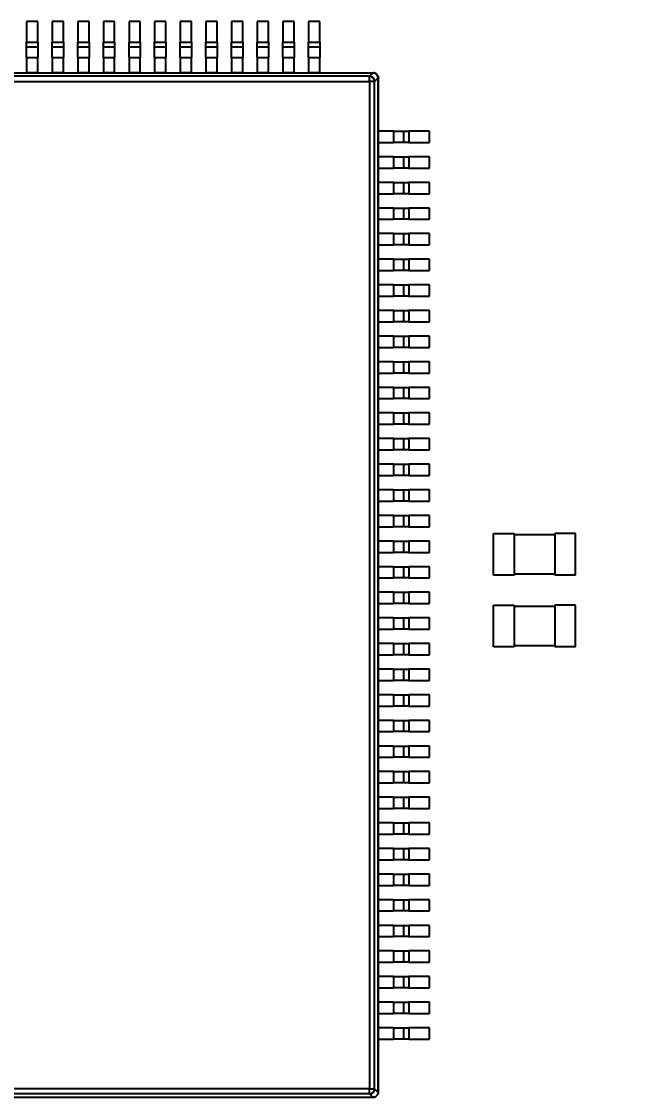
# Paper-space layout 'Layout1' of a CAD drawing. Header units: millimetres. Extents: x 0 to 841, y 0 to 594.
# Drawn here: x 222.47 to 246.26, y 415.46 to 457.46 of the extents above; entities that cross this region are included whole.
import ezdxf
from ezdxf import colors
from ezdxf.entities.mleader import LeaderData, LeaderLine
from ezdxf.math import Vec2, Vec3

# ---------------------------------------------------------------- set-up
doc = ezdxf.new("R2010")
doc.units = ezdxf.units.MM
doc.layers.get('0').update_dxf_attribs({"lineweight": 50})
doc.styles.add('GOST-2.304_Type-B_italic', font='GOST Common Italic.ttf')

# ---------------------------------------------------------------- blocks, each defined once
blk = doc.blocks.new('_Dot')
at = {"color": 0, "linetype": 'ByBlock', "lineweight": -2}
blk.add_line((-0.5, 0), (-1, 0), dxfattribs=at)
at = {"color": 0, "linetype": 'ByBlock', "lineweight": 90, "const_width": 0.5}
blk.add_lwpolyline([(-0.25, 0, 1), (0.25, 0, 1)], format="xyb", close=True, dxfattribs=at)

psp = doc.layouts.get("Layout1")

# ---------------------------------------------------------------- linework, layer by layer
at = {"color": 18, "linetype": 'Continuous', "lineweight": 25, "true_color": 0x000000}
for p, q in [((223.1, 457.455), (222.66, 457.455)), ((222.66, 457.455), (222.66, 456.655)), ((223.1, 456.655), (223.1, 457.455)), ((224.1, 457.455), (223.66, 457.455)), ((223.66, 457.455), (223.66, 456.655)), ((224.1, 456.655), (224.1, 457.455)), ((225.1, 457.455), (224.66, 457.455)), ((224.66, 457.455), (224.66, 456.655)), ((225.1, 456.655), (225.1, 457.455)), ((226.1, 457.455), (225.66, 457.455)), ((225.66, 457.455), (225.66, 456.655)), ((226.1, 456.655), (226.1, 457.455)), ((227.1, 457.455), (226.66, 457.455)), ((226.66, 457.455), (226.66, 456.655)), ((227.1, 456.655), (227.1, 457.455)), ((228.1, 457.455), (227.66, 457.455)), ((227.66, 457.455), (227.66, 456.655)), ((228.1, 456.655), (228.1, 457.455)), ((229.1, 457.455), (228.66, 457.455)), ((228.66, 457.455), (228.66, 456.655)), ((229.1, 456.655), (229.1, 457.455)), ((230.1, 457.455), (229.66, 457.455)), ((229.66, 457.455), (229.66, 456.655)), ((230.1, 456.655), (230.1, 457.455)), ((231.1, 457.455), (230.66, 457.455)), ((230.66, 457.455), (230.66, 456.655)), ((231.1, 456.655), (231.1, 457.455)), ((232.1, 457.455), (231.66, 457.455)), ((231.66, 457.455), (231.66, 456.655)), ((232.1, 456.655), (232.1, 457.455)), ((233.1, 457.455), (232.66, 457.455)), ((232.66, 457.455), (232.66, 456.655)), ((233.1, 456.655), (233.1, 457.455)), ((234.1, 457.455), (233.66, 457.455)), ((233.66, 457.455), (233.66, 456.655)), ((234.1, 456.655), (234.1, 457.455)), ((222.66, 456.655), (223.1, 456.655)), ((222.66, 456.455), (222.66, 456.655)), ((223.1, 456.655), (223.1, 456.455)), ((223.66, 456.655), (224.1, 456.655)), ((223.66, 456.455), (223.66, 456.655)), ((224.1, 456.655), (224.1, 456.455)), ((224.66, 456.655), (225.1, 456.655)), ((224.66, 456.455), (224.66, 456.655)), ((225.1, 456.655), (225.1, 456.455)), ((225.66, 456.655), (226.1, 456.655)), ((225.66, 456.455), (225.66, 456.655)), ((226.1, 456.655), (226.1, 456.455)), ((226.66, 456.655), (227.1, 456.655)), ((226.66, 456.455), (226.66, 456.655)), ((227.1, 456.655), (227.1, 456.455)), ((227.66, 456.655), (228.1, 456.655)), ((227.66, 456.455), (227.66, 456.655)), ((228.1, 456.655), (228.1, 456.455)), ((228.66, 456.655), (229.1, 456.655)), ((228.66, 456.455), (228.66, 456.655)), ((229.1, 456.655), (229.1, 456.455)), ((229.66, 456.655), (230.1, 456.655)), ((229.66, 456.455), (229.66, 456.655)), ((230.1, 456.655), (230.1, 456.455)), ((230.66, 456.655), (231.1, 456.655)), ((230.66, 456.455), (230.66, 456.655)), ((231.1, 456.655), (231.1, 456.455)), ((231.66, 456.655), (232.1, 456.655)), ((231.66, 456.455), (231.66, 456.655)), ((232.1, 456.655), (232.1, 456.455)), ((232.66, 456.655), (233.1, 456.655)), ((232.66, 456.455), (232.66, 456.655)), ((233.1, 456.655), (233.1, 456.455)), ((233.66, 456.655), (234.1, 456.655)), ((233.66, 456.455), (233.66, 456.655)), ((234.1, 456.655), (234.1, 456.455)), ((223.1, 456.455), (222.66, 456.455)), ((222.66, 456.055), (222.66, 456.455)), ((223.1, 456.455), (223.1, 456.055)), ((224.1, 456.455), (223.66, 456.455)), ((223.66, 456.055), (223.66, 456.455)), ((224.1, 456.455), (224.1, 456.055)), ((225.1, 456.455), (224.66, 456.455)), ((224.66, 456.055), (224.66, 456.455)), ((225.1, 456.455), (225.1, 456.055)), ((226.1, 456.455), (225.66, 456.455)), ((225.66, 456.055), (225.66, 456.455)), ((226.1, 456.455), (226.1, 456.055)), ((227.1, 456.455), (226.66, 456.455)), ((226.66, 456.055), (226.66, 456.455)), ((227.1, 456.455), (227.1, 456.055)), ((228.1, 456.455), (227.66, 456.455)), ((227.66, 456.055), (227.66, 456.455)), ((228.1, 456.455), (228.1, 456.055)), ((229.1, 456.455), (228.66, 456.455)), ((228.66, 456.055), (228.66, 456.455)), ((229.1, 456.455), (229.1, 456.055)), ((230.1, 456.455), (229.66, 456.455)), ((229.66, 456.055), (229.66, 456.455)), ((230.1, 456.455), (230.1, 456.055)), ((231.1, 456.455), (230.66, 456.455)), ((230.66, 456.055), (230.66, 456.455)), ((231.1, 456.455), (231.1, 456.055)), ((232.1, 456.455), (231.66, 456.455)), ((231.66, 456.055), (231.66, 456.455)), ((232.1, 456.455), (232.1, 456.055)), ((233.1, 456.455), (232.66, 456.455)), ((232.66, 456.055), (232.66, 456.455)), ((233.1, 456.455), (233.1, 456.055)), ((234.1, 456.455), (233.66, 456.455)), ((233.66, 456.055), (233.66, 456.455)), ((234.1, 456.455), (234.1, 456.055)), ((222.66, 456.055), (223.1, 456.055)), ((222.66, 456.055), (222.66, 455.455)), ((223.1, 455.455), (223.1, 456.055)), ((223.66, 456.055), (224.1, 456.055)), ((223.66, 456.055), (223.66, 455.455)), ((224.1, 455.455), (224.1, 456.055)), ((224.66, 456.055), (225.1, 456.055)), ((224.66, 456.055), (224.66, 455.455)), ((225.1, 455.455), (225.1, 456.055)), ((225.66, 456.055), (226.1, 456.055)), ((225.66, 456.055), (225.66, 455.455)), ((226.1, 455.455), (226.1, 456.055)), ((226.66, 456.055), (227.1, 456.055)), ((226.66, 456.055), (226.66, 455.455)), ((227.1, 455.455), (227.1, 456.055)), ((227.66, 456.055), (228.1, 456.055)), ((227.66, 456.055), (227.66, 455.455)), ((228.1, 455.455), (228.1, 456.055)), ((228.66, 456.055), (229.1, 456.055)), ((228.66, 456.055), (228.66, 455.455)), ((229.1, 455.455), (229.1, 456.055)), ((229.66, 456.055), (230.1, 456.055)), ((229.66, 456.055), (229.66, 455.455)), ((230.1, 455.455), (230.1, 456.055)), ((230.66, 456.055), (231.1, 456.055)), ((230.66, 456.055), (230.66, 455.455)), ((231.1, 455.455), (231.1, 456.055)), ((231.66, 456.055), (232.1, 456.055)), ((231.66, 456.055), (231.66, 455.455)), ((232.1, 455.455), (232.1, 456.055)), ((232.66, 456.055), (233.1, 456.055)), ((232.66, 456.055), (232.66, 455.455)), ((233.1, 455.455), (233.1, 456.055)), ((233.66, 456.055), (234.1, 456.055)), ((233.66, 456.055), (233.66, 455.455)), ((234.1, 455.455), (234.1, 456.055)), ((196.58, 455.454), (236.18, 455.454)), ((236.042, 455.316), (196.718, 455.316)), ((222.1, 455.455), (222.66, 455.455)), ((223.1, 455.455), (222.66, 455.455)), ((223.1, 455.455), (223.66, 455.455)), ((224.1, 455.455), (223.66, 455.455)), ((224.1, 455.455), (224.66, 455.455)), ((225.1, 455.455), (224.66, 455.455)), ((225.1, 455.455), (225.66, 455.455)), ((226.1, 455.455), (225.66, 455.455)), ((226.1, 455.455), (226.66, 455.455)), ((227.1, 455.455), (226.66, 455.455)), ((227.1, 455.455), (227.66, 455.455)), ((228.1, 455.455), (227.66, 455.455)), ((228.1, 455.455), (228.66, 455.455)), ((229.1, 455.455), (228.66, 455.455)), ((229.1, 455.455), (229.66, 455.455)), ((230.1, 455.455), (229.66, 455.455)), ((230.1, 455.455), (230.66, 455.455)), ((231.1, 455.455), (230.66, 455.455)), ((231.1, 455.455), (231.66, 455.455)), ((232.1, 455.455), (231.66, 455.455)), ((232.1, 455.455), (232.66, 455.455)), ((233.1, 455.455), (232.66, 455.455)), ((233.1, 455.455), (233.66, 455.455)), ((234.1, 455.455), (233.66, 455.455)), ((234.1, 455.455), (236.18, 455.455)), ((236.18, 455.454), (236.042, 455.316)), ((236.042, 455.118), (236.042, 455.316)), ((236.18, 455.454), (236.18, 455.455)), ((236.38, 455.253), (236.373, 455.308)), ((196.718, 455.118), (236.042, 455.118)), ((236.042, 455.118), (236.042, 415.793)), ((236.241, 455.118), (236.042, 455.118)), ((236.241, 455.118), (236.379, 455.255)), ((236.241, 415.793), (236.241, 455.118)), ((236.379, 455.255), (236.379, 415.655)), ((236.38, 455.255), (236.379, 455.255)), ((236.38, 453.175), (236.38, 455.255)), ((236.98, 453.175), (236.38, 453.175)), ((236.38, 452.735), (236.38, 453.175)), ((236.98, 453.175), (236.98, 452.735)), ((236.98, 453.175), (237.38, 453.175)), ((237.38, 452.735), (237.38, 453.175)), ((237.38, 453.175), (237.58, 453.175)), ((237.58, 453.175), (237.58, 452.735)), ((238.38, 453.175), (237.58, 453.175)), ((238.38, 452.735), (238.38, 453.175)), ((236.38, 452.735), (236.98, 452.735)), ((236.38, 452.175), (236.38, 452.735)), ((237.38, 452.735), (236.98, 452.735)), ((237.58, 452.735), (237.38, 452.735)), ((237.58, 452.735), (238.38, 452.735)), ((236.38, 451.735), (236.38, 452.175)), ((236.98, 452.175), (236.38, 452.175)), ((236.98, 452.175), (236.98, 451.735)), ((236.98, 452.175), (237.38, 452.175)), ((237.38, 451.735), (237.38, 452.175)), ((237.38, 452.175), (237.58, 452.175)), ((237.58, 452.175), (237.58, 451.735)), ((238.38, 452.175), (237.58, 452.175)), ((238.38, 451.735), (238.38, 452.175)), ((236.38, 451.735), (236.98, 451.735)), ((236.38, 451.175), (236.38, 451.735)), ((237.38, 451.735), (236.98, 451.735)), ((237.58, 451.735), (237.38, 451.735)), ((237.58, 451.735), (238.38, 451.735)), ((236.38, 450.735), (236.38, 451.175)), ((236.98, 451.175), (236.38, 451.175)), ((236.98, 451.175), (236.98, 450.735)), ((236.98, 451.175), (237.38, 451.175)), ((237.38, 450.735), (237.38, 451.175)), ((237.38, 451.175), (237.58, 451.175)), ((237.58, 451.175), (237.58, 450.735)), ((238.38, 451.175), (237.58, 451.175)), ((238.38, 450.735), (238.38, 451.175)), ((236.38, 450.735), (236.98, 450.735)), ((236.38, 450.175), (236.38, 450.735)), ((237.38, 450.735), (236.98, 450.735)), ((237.58, 450.735), (237.38, 450.735)), ((237.58, 450.735), (238.38, 450.735)), ((236.98, 450.175), (236.38, 450.175)), ((236.38, 449.735), (236.38, 450.175)), ((236.98, 450.175), (236.98, 449.735)), ((236.98, 450.175), (237.38, 450.175)), ((237.38, 449.735), (237.38, 450.175)), ((237.38, 450.175), (237.58, 450.175)), ((237.58, 450.175), (237.58, 449.735)), ((238.38, 450.175), (237.58, 450.175)), ((238.38, 449.735), (238.38, 450.175)), ((236.38, 449.735), (236.98, 449.735)), ((236.38, 449.175), (236.38, 449.735)), ((237.38, 449.735), (236.98, 449.735)), ((237.58, 449.735), (237.38, 449.735)), ((237.58, 449.735), (238.38, 449.735)), ((236.38, 448.735), (236.38, 449.175)), ((236.98, 449.175), (236.38, 449.175)), ((236.98, 449.175), (236.98, 448.735)), ((236.98, 449.175), (237.38, 449.175)), ((237.38, 448.735), (237.38, 449.175)), ((237.38, 449.175), (237.58, 449.175)), ((237.58, 449.175), (237.58, 448.735)), ((238.38, 449.175), (237.58, 449.175)), ((238.38, 448.735), (238.38, 449.175)), ((236.38, 448.735), (236.98, 448.735)), ((236.38, 448.175), (236.38, 448.735)), ((237.38, 448.735), (236.98, 448.735)), ((237.58, 448.735), (237.38, 448.735)), ((237.58, 448.735), (238.38, 448.735)), ((236.98, 448.175), (236.38, 448.175)), ((236.38, 447.735), (236.38, 448.175)), ((236.98, 448.175), (236.98, 447.735)), ((236.98, 448.175), (237.38, 448.175)), ((237.38, 447.735), (237.38, 448.175)), ((237.38, 448.175), (237.58, 448.175)), ((237.58, 448.175), (237.58, 447.735)), ((238.38, 448.175), (237.58, 448.175)), ((238.38, 447.735), (238.38, 448.175)), ((236.38, 447.735), (236.98, 447.735)), ((236.38, 447.175), (236.38, 447.735)), ((237.38, 447.735), (236.98, 447.735)), ((237.58, 447.735), (237.38, 447.735)), ((237.58, 447.735), (238.38, 447.735)), ((236.98, 447.175), (236.38, 447.175)), ((236.38, 446.735), (236.38, 447.175)), ((236.98, 447.175), (236.98, 446.735)), ((236.98, 447.175), (237.38, 447.175)), ((237.38, 446.735), (237.38, 447.175)), ((237.38, 447.175), (237.58, 447.175)), ((237.58, 447.175), (237.58, 446.735)), ((238.38, 447.175), (237.58, 447.175)), ((238.38, 446.735), (238.38, 447.175)), ((236.38, 446.735), (236.98, 446.735)), ((236.38, 446.175), (236.38, 446.735)), ((237.38, 446.735), (236.98, 446.735)), ((237.58, 446.735), (237.38, 446.735)), ((237.58, 446.735), (238.38, 446.735)), ((236.98, 446.175), (236.38, 446.175)), ((236.38, 445.735), (236.38, 446.175)), ((236.98, 446.175), (236.98, 445.735)), ((236.98, 446.175), (237.38, 446.175)), ((237.38, 445.735), (237.38, 446.175)), ((237.38, 446.175), (237.58, 446.175)), ((237.58, 446.175), (237.58, 445.735)), ((238.38, 446.175), (237.58, 446.175)), ((238.38, 445.735), (238.38, 446.175)), ((236.38, 445.735), (236.98, 445.735)), ((236.38, 445.175), (236.38, 445.735)), ((237.38, 445.735), (236.98, 445.735)), ((237.58, 445.735), (237.38, 445.735)), ((237.58, 445.735), (238.38, 445.735)), ((236.38, 444.735), (236.38, 445.175)), ((236.98, 445.175), (236.38, 445.175)), ((236.98, 445.175), (236.98, 444.735)), ((236.98, 445.175), (237.38, 445.175)), ((237.38, 444.735), (237.38, 445.175)), ((237.38, 445.175), (237.58, 445.175)), ((237.58, 445.175), (237.58, 444.735)), ((238.38, 445.175), (237.58, 445.175)), ((238.38, 444.735), (238.38, 445.175)), ((236.38, 444.735), (236.98, 444.735)), ((236.38, 444.175), (236.38, 444.735)), ((237.38, 444.735), (236.98, 444.735)), ((237.58, 444.735), (237.38, 444.735)), ((237.58, 444.735), (238.38, 444.735)), ((236.38, 443.735), (236.38, 444.175)), ((236.98, 444.175), (236.38, 444.175)), ((236.98, 444.175), (236.98, 443.735)), ((236.98, 444.175), (237.38, 444.175)), ((237.38, 443.735), (237.38, 444.175)), ((237.38, 444.175), (237.58, 444.175)), ((237.58, 444.175), (237.58, 443.735)), ((238.38, 444.175), (237.58, 444.175)), ((238.38, 443.735), (238.38, 444.175)), ((236.38, 443.735), (236.98, 443.735)), ((236.38, 443.175), (236.38, 443.735)), ((237.38, 443.735), (236.98, 443.735)), ((237.58, 443.735), (237.38, 443.735)), ((237.58, 443.735), (238.38, 443.735)), ((236.38, 442.735), (236.38, 443.175)), ((236.98, 443.175), (236.38, 443.175)), ((236.98, 443.175), (236.98, 442.735)), ((236.98, 443.175), (237.38, 443.175)), ((237.38, 442.735), (237.38, 443.175)), ((237.38, 443.175), (237.58, 443.175)), ((237.58, 443.175), (237.58, 442.735)), ((238.38, 443.175), (237.58, 443.175)), ((238.38, 442.735), (238.38, 443.175)), ((236.38, 442.735), (236.98, 442.735)), ((236.38, 442.175), (236.38, 442.735)), ((237.38, 442.735), (236.98, 442.735)), ((237.58, 442.735), (237.38, 442.735)), ((237.58, 442.735), (238.38, 442.735)), ((236.38, 441.735), (236.38, 442.175)), ((236.98, 442.175), (236.38, 442.175)), ((236.98, 442.175), (236.98, 441.735)), ((236.98, 442.175), (237.38, 442.175)), ((237.38, 441.735), (237.38, 442.175)), ((237.38, 442.175), (237.58, 442.175)), ((237.58, 442.175), (237.58, 441.735)), ((238.38, 442.175), (237.58, 442.175)), ((238.38, 441.735), (238.38, 442.175)), ((236.38, 441.735), (236.98, 441.735)), ((236.38, 441.175), (236.38, 441.735)), ((237.38, 441.735), (236.98, 441.735)), ((237.58, 441.735), (237.38, 441.735)), ((237.58, 441.735), (238.38, 441.735)), ((236.98, 441.175), (236.38, 441.175)), ((236.38, 440.735), (236.38, 441.175)), ((236.98, 441.175), (236.98, 440.735)), ((236.98, 441.175), (237.38, 441.175)), ((237.38, 440.735), (237.38, 441.175)), ((237.38, 441.175), (237.58, 441.175)), ((237.58, 441.175), (237.58, 440.735)), ((238.38, 441.175), (237.58, 441.175)), ((238.38, 440.735), (238.38, 441.175)), ((236.38, 440.735), (236.98, 440.735)), ((236.38, 440.175), (236.38, 440.735)), ((237.38, 440.735), (236.98, 440.735)), ((237.58, 440.735), (237.38, 440.735)), ((237.58, 440.735), (238.38, 440.735)), ((236.98, 440.175), (236.38, 440.175)), ((236.38, 439.735), (236.38, 440.175)), ((236.98, 440.175), (236.98, 439.735)), ((236.98, 440.175), (237.38, 440.175)), ((237.38, 439.735), (237.38, 440.175)), ((237.38, 440.175), (237.58, 440.175)), ((237.58, 440.175), (237.58, 439.735)), ((238.38, 440.175), (237.58, 440.175)), ((238.38, 439.735), (238.38, 440.175)), ((236.38, 439.735), (236.98, 439.735)), ((236.38, 439.175), (236.38, 439.735)), ((237.38, 439.735), (236.98, 439.735)), ((237.58, 439.735), (237.38, 439.735)), ((237.58, 439.735), (238.38, 439.735)), ((236.38, 438.735), (236.38, 439.175)), ((236.98, 439.175), (236.38, 439.175)), ((236.98, 439.175), (236.98, 438.735)), ((236.98, 439.175), (237.38, 439.175)), ((237.38, 438.735), (237.38, 439.175)), ((237.38, 439.175), (237.58, 439.175)), ((237.58, 439.175), (237.58, 438.735)), ((238.38, 439.175), (237.58, 439.175)), ((238.38, 438.735), (238.38, 439.175)), ((236.38, 438.735), (236.98, 438.735)), ((236.38, 438.175), (236.38, 438.735)), ((237.38, 438.735), (236.98, 438.735)), ((237.58, 438.735), (237.38, 438.735)), ((237.58, 438.735), (238.38, 438.735)), ((236.38, 437.735), (236.38, 438.175)), ((236.98, 438.175), (236.38, 438.175)), ((236.98, 438.175), (236.98, 437.735)), ((236.98, 438.175), (237.38, 438.175)), ((237.38, 437.735), (237.38, 438.175)), ((237.38, 438.175), (237.58, 438.175)), ((237.58, 438.175), (237.58, 437.735)), ((238.38, 438.175), (237.58, 438.175)), ((238.38, 437.735), (238.38, 438.175)), ((236.38, 437.735), (236.98, 437.735)), ((236.38, 437.175), (236.38, 437.735)), ((237.38, 437.735), (236.98, 437.735)), ((237.58, 437.735), (237.38, 437.735)), ((237.58, 437.735), (238.38, 437.735)), ((240.88, 435.843), (240.88, 437.467)), ((240.88, 437.467), (241.692, 437.467)), ((241.692, 437.467), (241.692, 435.843)), ((243.268, 437.417), (241.692, 437.417)), ((243.268, 437.467), (243.268, 435.843)), ((244.08, 437.467), (243.268, 437.467)), ((244.08, 435.843), (244.08, 437.467)), ((236.38, 436.735), (236.38, 437.175)), ((236.98, 437.175), (236.38, 437.175)), ((236.98, 437.175), (236.98, 436.735)), ((236.98, 437.175), (237.38, 437.175)), ((237.38, 436.735), (237.38, 437.175)), ((237.38, 437.175), (237.58, 437.175)), ((237.58, 437.175), (237.58, 436.735)), ((238.38, 437.175), (237.58, 437.175)), ((238.38, 436.735), (238.38, 437.175)), ((236.38, 436.735), (236.98, 436.735)), ((236.38, 436.175), (236.38, 436.735)), ((237.38, 436.735), (236.98, 436.735)), ((237.58, 436.735), (237.38, 436.735)), ((237.58, 436.735), (238.38, 436.735)), ((236.38, 435.735), (236.38, 436.175)), ((236.98, 436.175), (236.38, 436.175)), ((236.98, 436.175), (236.98, 435.735)), ((236.98, 436.175), (237.38, 436.175)), ((237.38, 435.735), (237.38, 436.175)), ((237.38, 436.175), (237.58, 436.175)), ((237.58, 436.175), (237.58, 435.735)), ((238.38, 436.175), (237.58, 436.175)), ((238.38, 435.735), (238.38, 436.175)), ((236.38, 435.735), (236.98, 435.735)), ((236.38, 435.175), (236.38, 435.735)), ((237.38, 435.735), (236.98, 435.735)), ((237.58, 435.735), (237.38, 435.735)), ((237.58, 435.735), (238.38, 435.735)), ((241.692, 435.843), (240.88, 435.843)), ((241.692, 435.893), (243.268, 435.893)), ((244.08, 435.843), (243.268, 435.843)), ((236.98, 435.175), (236.38, 435.175)), ((236.38, 434.735), (236.38, 435.175)), ((236.98, 435.175), (236.98, 434.735)), ((236.98, 435.175), (237.38, 435.175)), ((237.38, 434.735), (237.38, 435.175)), ((237.38, 435.175), (237.58, 435.175)), ((237.58, 435.175), (237.58, 434.735)), ((238.38, 435.175), (237.58, 435.175)), ((238.38, 434.735), (238.38, 435.175)), ((236.38, 434.735), (236.98, 434.735)), ((236.38, 434.175), (236.38, 434.735)), ((237.38, 434.735), (236.98, 434.735)), ((237.58, 434.735), (237.38, 434.735)), ((237.58, 434.735), (238.38, 434.735)), ((240.88, 434.667), (241.692, 434.667)), ((240.88, 433.043), (240.88, 434.667)), ((241.692, 434.667), (241.692, 433.043)), ((243.268, 434.617), (241.692, 434.617)), ((243.268, 434.667), (243.268, 433.043)), ((244.08, 434.667), (243.268, 434.667)), ((244.08, 433.043), (244.08, 434.667)), ((236.98, 434.175), (236.38, 434.175)), ((236.38, 433.735), (236.38, 434.175)), ((236.98, 434.175), (236.98, 433.735)), ((236.98, 434.175), (237.38, 434.175)), ((237.38, 433.735), (237.38, 434.175)), ((237.38, 434.175), (237.58, 434.175)), ((237.58, 434.175), (237.58, 433.735)), ((238.38, 434.175), (237.58, 434.175)), ((238.38, 433.735), (238.38, 434.175)), ((236.38, 433.735), (236.98, 433.735)), ((236.38, 433.175), (236.38, 433.735)), ((237.38, 433.735), (236.98, 433.735)), ((237.58, 433.735), (237.38, 433.735)), ((237.58, 433.735), (238.38, 433.735)), ((236.38, 432.735), (236.38, 433.175)), ((236.98, 433.175), (236.38, 433.175)), ((236.98, 433.175), (236.98, 432.735)), ((236.98, 433.175), (237.38, 433.175)), ((237.38, 432.735), (237.38, 433.175)), ((237.38, 433.175), (237.58, 433.175)), ((237.58, 433.175), (237.58, 432.735)), ((238.38, 433.175), (237.58, 433.175)), ((238.38, 432.735), (238.38, 433.175)), ((241.692, 433.043), (240.88, 433.043)), ((241.692, 433.093), (243.268, 433.093)), ((244.08, 433.043), (243.268, 433.043)), ((236.38, 432.735), (236.98, 432.735)), ((236.38, 432.175), (236.38, 432.735)), ((237.38, 432.735), (236.98, 432.735)), ((237.58, 432.735), (237.38, 432.735)), ((237.58, 432.735), (238.38, 432.735)), ((236.38, 431.735), (236.38, 432.175)), ((236.98, 432.175), (236.38, 432.175)), ((236.98, 432.175), (236.98, 431.735)), ((236.98, 432.175), (237.38, 432.175)), ((237.38, 431.735), (237.38, 432.175)), ((237.58, 432.175), (237.58, 431.735)), ((238.38, 432.175), (237.58, 432.175)), ((238.38, 431.735), (238.38, 432.175)), ((236.38, 431.735), (236.98, 431.735)), ((236.38, 431.175), (236.38, 431.735)), ((237.38, 431.735), (236.98, 431.735)), ((237.58, 431.735), (237.38, 431.735)), ((237.58, 431.735), (238.38, 431.735)), ((236.38, 430.735), (236.38, 431.175)), ((236.98, 431.175), (236.38, 431.175)), ((236.98, 431.175), (236.98, 430.735)), ((236.98, 431.175), (237.38, 431.175)), ((237.38, 430.735), (237.38, 431.175)), ((237.38, 431.175), (237.58, 431.175)), ((237.58, 431.175), (237.58, 430.735)), ((238.38, 431.175), (237.58, 431.175)), ((238.38, 430.735), (238.38, 431.175)), ((236.38, 430.735), (236.98, 430.735)), ((236.38, 430.175), (236.38, 430.735)), ((237.38, 430.735), (236.98, 430.735)), ((237.58, 430.735), (237.38, 430.735)), ((237.58, 430.735), (238.38, 430.735)), ((236.38, 429.735), (236.38, 430.175)), ((236.98, 430.175), (236.38, 430.175)), ((236.98, 430.175), (236.98, 429.735)), ((236.98, 430.175), (237.38, 430.175)), ((237.38, 429.735), (237.38, 430.175)), ((237.38, 430.175), (237.58, 430.175)), ((237.58, 430.175), (237.58, 429.735)), ((238.38, 430.175), (237.58, 430.175)), ((238.38, 429.735), (238.38, 430.175)), ((236.38, 429.735), (236.98, 429.735)), ((236.38, 429.175), (236.38, 429.735)), ((237.38, 429.735), (236.98, 429.735)), ((237.58, 429.735), (237.38, 429.735)), ((237.58, 429.735), (238.38, 429.735)), ((236.38, 428.735), (236.38, 429.175)), ((236.98, 429.175), (236.38, 429.175)), ((236.98, 429.175), (236.98, 428.735)), ((236.98, 429.175), (237.38, 429.175)), ((237.38, 428.735), (237.38, 429.175)), ((237.38, 429.175), (237.58, 429.175)), ((237.58, 429.175), (237.58, 428.735)), ((238.38, 429.175), (237.58, 429.175)), ((238.38, 428.735), (238.38, 429.175)), ((236.38, 428.735), (236.98, 428.735)), ((236.38, 428.175), (236.38, 428.735)), ((237.38, 428.735), (236.98, 428.735)), ((237.58, 428.735), (237.38, 428.735)), ((237.58, 428.735), (238.38, 428.735)), ((236.38, 427.735), (236.38, 428.175)), ((236.98, 428.175), (236.38, 428.175)), ((236.98, 428.175), (236.98, 427.735)), ((236.98, 428.175), (237.38, 428.175)), ((237.38, 427.735), (237.38, 428.175)), ((237.38, 428.175), (237.58, 428.175)), ((237.58, 428.175), (237.58, 427.735)), ((238.38, 428.175), (237.58, 428.175)), ((238.38, 427.735), (238.38, 428.175)), ((236.38, 427.735), (236.98, 427.735)), ((236.38, 427.175), (236.38, 427.735)), ((237.38, 427.735), (236.98, 427.735)), ((237.58, 427.735), (237.38, 427.735)), ((237.58, 427.735), (238.38, 427.735)), ((236.98, 427.175), (236.38, 427.175)), ((236.38, 426.735), (236.38, 427.175)), ((236.98, 427.175), (236.98, 426.735)), ((236.98, 427.175), (237.38, 427.175)), ((237.38, 426.735), (237.38, 427.175)), ((237.38, 427.175), (237.58, 427.175)), ((237.58, 427.175), (237.58, 426.735)), ((238.38, 427.175), (237.58, 427.175)), ((238.38, 426.735), (238.38, 427.175)), ((236.38, 426.735), (236.98, 426.735)), ((236.38, 426.175), (236.38, 426.735)), ((237.38, 426.735), (236.98, 426.735)), ((237.58, 426.735), (237.38, 426.735)), ((237.58, 426.735), (238.38, 426.735)), ((236.38, 425.735), (236.38, 426.175)), ((236.98, 426.175), (236.38, 426.175)), ((236.98, 426.175), (236.98, 425.735)), ((236.98, 426.175), (237.38, 426.175)), ((237.38, 425.735), (237.38, 426.175)), ((237.38, 426.175), (237.58, 426.175)), ((237.58, 426.175), (237.58, 425.735)), ((238.38, 426.175), (237.58, 426.175)), ((238.38, 425.735), (238.38, 426.175)), ((236.38, 425.735), (236.98, 425.735)), ((236.38, 425.175), (236.38, 425.735)), ((237.38, 425.735), (236.98, 425.735)), ((237.58, 425.735), (237.38, 425.735)), ((237.58, 425.735), (238.38, 425.735)), ((236.38, 424.735), (236.38, 425.175)), ((236.98, 425.175), (236.38, 425.175)), ((236.98, 425.175), (236.98, 424.735)), ((236.98, 425.175), (237.38, 425.175)), ((237.38, 424.735), (237.38, 425.175)), ((237.38, 425.175), (237.58, 425.175)), ((237.58, 425.175), (237.58, 424.735)), ((238.38, 425.175), (237.58, 425.175)), ((238.38, 424.735), (238.38, 425.175)), ((236.38, 424.735), (236.98, 424.735)), ((236.38, 424.175), (236.38, 424.735)), ((237.38, 424.735), (236.98, 424.735)), ((237.58, 424.735), (237.38, 424.735)), ((237.58, 424.735), (238.38, 424.735)), ((236.98, 424.175), (236.38, 424.175)), ((236.38, 423.735), (236.38, 424.175)), ((236.98, 424.175), (236.98, 423.735)), ((236.98, 424.175), (237.38, 424.175)), ((237.38, 423.735), (237.38, 424.175)), ((237.38, 424.175), (237.58, 424.175)), ((237.58, 424.175), (237.58, 423.735)), ((238.38, 424.175), (237.58, 424.175)), ((238.38, 423.735), (238.38, 424.175)), ((236.38, 423.735), (236.98, 423.735)), ((236.38, 423.175), (236.38, 423.735)), ((237.38, 423.735), (236.98, 423.735)), ((237.58, 423.735), (237.38, 423.735)), ((237.58, 423.735), (238.38, 423.735)), ((236.38, 422.735), (236.38, 423.175)), ((236.98, 423.175), (236.38, 423.175)), ((236.98, 423.175), (236.98, 422.735)), ((236.98, 423.175), (237.38, 423.175)), ((237.38, 422.735), (237.38, 423.175)), ((237.38, 423.175), (237.58, 423.175)), ((237.58, 423.175), (237.58, 422.735)), ((238.38, 423.175), (237.58, 423.175)), ((238.38, 422.735), (238.38, 423.175)), ((236.38, 422.735), (236.98, 422.735)), ((236.38, 422.175), (236.38, 422.735)), ((237.38, 422.735), (236.98, 422.735)), ((237.58, 422.735), (237.38, 422.735)), ((237.58, 422.735), (238.38, 422.735)), ((236.38, 421.735), (236.38, 422.175)), ((236.98, 422.175), (236.38, 422.175)), ((236.98, 422.175), (236.98, 421.735)), ((236.98, 422.175), (237.38, 422.175)), ((237.38, 421.735), (237.38, 422.175)), ((237.38, 422.175), (237.58, 422.175)), ((237.58, 422.175), (237.58, 421.735)), ((238.38, 422.175), (237.58, 422.175)), ((238.38, 421.735), (238.38, 422.175)), ((236.38, 421.735), (236.98, 421.735)), ((236.38, 421.175), (236.38, 421.735)), ((237.38, 421.735), (236.98, 421.735)), ((237.58, 421.735), (237.38, 421.735)), ((237.58, 421.735), (238.38, 421.735)), ((236.38, 420.735), (236.38, 421.175)), ((236.98, 421.175), (236.38, 421.175)), ((236.98, 421.175), (236.98, 420.735)), ((236.98, 421.175), (237.38, 421.175)), ((237.38, 420.735), (237.38, 421.175)), ((237.38, 421.175), (237.58, 421.175)), ((237.58, 421.175), (237.58, 420.735)), ((238.38, 421.175), (237.58, 421.175)), ((238.38, 420.735), (238.38, 421.175)), ((236.38, 420.735), (236.98, 420.735)), ((236.38, 420.175), (236.38, 420.735)), ((237.38, 420.735), (236.98, 420.735)), ((237.58, 420.735), (237.38, 420.735)), ((237.58, 420.735), (238.38, 420.735)), ((236.98, 420.175), (236.38, 420.175)), ((236.38, 419.735), (236.38, 420.175)), ((236.98, 420.175), (236.98, 419.735)), ((236.98, 420.175), (237.38, 420.175)), ((237.38, 419.735), (237.38, 420.175)), ((237.38, 420.175), (237.58, 420.175)), ((237.58, 420.175), (237.58, 419.735)), ((238.38, 420.175), (237.58, 420.175)), ((238.38, 419.735), (238.38, 420.175)), ((236.38, 419.735), (236.98, 419.735)), ((236.38, 419.175), (236.38, 419.735)), ((237.38, 419.735), (236.98, 419.735)), ((237.58, 419.735), (237.38, 419.735)), ((237.58, 419.735), (238.38, 419.735)), ((236.98, 419.175), (236.38, 419.175)), ((236.38, 418.735), (236.38, 419.175)), ((236.98, 419.175), (236.98, 418.735)), ((236.98, 419.175), (237.38, 419.175)), ((237.38, 418.735), (237.38, 419.175)), ((237.38, 419.175), (237.58, 419.175)), ((237.58, 419.175), (237.58, 418.735)), ((238.38, 419.175), (237.58, 419.175)), ((238.38, 418.735), (238.38, 419.175)), ((236.38, 418.735), (236.98, 418.735)), ((236.38, 418.175), (236.38, 418.735)), ((237.38, 418.735), (236.98, 418.735)), ((237.58, 418.735), (237.38, 418.735)), ((237.58, 418.735), (238.38, 418.735)), ((236.98, 418.175), (236.38, 418.175)), ((236.38, 417.735), (236.38, 418.175)), ((236.98, 418.175), (236.98, 417.735)), ((236.98, 418.175), (237.38, 418.175)), ((237.38, 417.735), (237.38, 418.175)), ((237.38, 418.175), (237.58, 418.175)), ((237.58, 418.175), (237.58, 417.735)), ((238.38, 418.175), (237.58, 418.175)), ((238.38, 417.735), (238.38, 418.175)), ((236.38, 417.735), (236.98, 417.735)), ((236.38, 415.655), (236.38, 417.735)), ((237.38, 417.735), (236.98, 417.735)), ((237.58, 417.735), (237.38, 417.735)), ((237.58, 417.735), (238.38, 417.735)), ((236.18, 415.456), (196.58, 415.456)), ((236.042, 415.793), (196.718, 415.793)), ((236.042, 415.594), (196.718, 415.594)), ((236.042, 415.594), (236.042, 415.793)), ((236.042, 415.793), (236.241, 415.793)), ((236.18, 415.456), (236.042, 415.594)), ((236.18, 415.455), (236.18, 415.456)), ((236.379, 415.655), (236.241, 415.793)), ((236.379, 415.655), (236.38, 415.655))]:
    psp.add_line(p, q, dxfattribs=at)
at = {"color": 18, "linetype": 'Continuous', "lineweight": 25, "true_color": 0x000000, "flags": 128}
psp.add_lwpolyline([(237.38, 432.175), (237.384, 432.175), (237.395, 432.175), (237.414, 432.175), (237.438, 432.175), (237.469, 432.175), (237.503, 432.175), (237.541, 432.175), (237.58, 432.175)], dxfattribs=at)
at = {"color": 18, "linetype": 'Continuous', "lineweight": 25, "true_color": 0x000000}
for centre, start, end in [((236.04, 455.115), 0.7226, 89.2731), ((236.04, 415.796), 270.7269, 359.2774)]:
    psp.add_arc(centre, 0.201, start, end, dxfattribs=at)
for points, knots in [([(236.18, 455.455), (236.206, 455.452), (236.258, 455.446), (236.325, 455.4), (236.371, 455.334), (236.377, 455.282), (236.38, 455.255)], [0, 0, 0, 0, 0.249991, 0.499967, 0.750009, 1, 1, 1, 1]), ([(236.379, 455.255), (236.375, 455.281), (236.369, 455.333), (236.323, 455.398), (236.257, 455.445), (236.206, 455.451), (236.18, 455.454)], [0, 0, 0, 0, 0.250015, 0.499995, 0.750041, 1, 1, 1, 1]), ([(236.18, 455.454), (236.206, 455.451), (236.257, 455.445), (236.323, 455.398), (236.369, 455.333), (236.375, 455.281), (236.379, 455.255)], [0, 0, 0, 0, 0.249959, 0.500005, 0.749985, 1, 1, 1, 1]), ([(236.379, 415.655), (236.375, 415.629), (236.369, 415.578), (236.323, 415.512), (236.257, 415.466), (236.206, 415.46), (236.18, 415.456)], [0, 0, 0, 0, 0.2500186, 0.4999616, 0.750038, 1, 1, 1, 1]), ([(236.38, 415.655), (236.377, 415.629), (236.371, 415.577), (236.325, 415.511), (236.258, 415.464), (236.206, 415.458), (236.18, 415.455)], [0, 0, 0, 0, 0.249991, 0.500033, 0.750009, 1, 1, 1, 1]), ([(236.379, 415.655), (236.375, 415.629), (236.369, 415.578), (236.323, 415.512), (236.257, 415.466), (236.206, 415.46), (236.18, 415.456)], [0, 0, 0, 0, 0.2500186, 0.4999616, 0.750038, 1, 1, 1, 1])]:
    psp.add_open_spline(points, degree=3, knots=knots, dxfattribs=at)

# ---------------------------------------------------------------- leaders
at = {"color": 18, "lineweight": 20, "true_color": 0x000000}
ml = psp.add_multileader_mtext('Standard', dxfattribs=at)
ml.set_content('10', color=(0, 0, 0), style='GOST-2.304_Type-B_italic')
ml.set_leader_properties()
ml.set_arrow_properties(name='DOT')
ml.build(insert=Vec2(0, 0))
ml.multileader.update_dxf_attribs({"text_left_attachment_type": 6, "text_right_attachment_type": 6, "dogleg_length": 0, "arrow_head_size": 1})
ctx = ml.context
ctx.base_point, ctx.arrow_head_size, ctx.landing_gap_size, ctx.plane_origin = Vec3(229.714, 311.899), 1, 0, Vec3(256.68, 431.335)
ctx.left_attachment, ctx.right_attachment, ctx.text_align_type = 6, 6, 2
notes = []
notes.append((ctx, [(0, (1, 1, 0), (233.742, 311.899), (-1, 0), 0, [(0, [(253.516, 436.18)], 0, [])])]))
ctx.mtext.insert, ctx.mtext.alignment, ctx.mtext.flow_direction = Vec3(233.742, 316.699), 3, 5
for ctx, leaders in notes:
    for number, flags, end, landing, length, lines in leaders:
        leader = LeaderData()
        leader.index, (leader.has_last_leader_line, leader.has_dogleg_vector, leader.attachment_direction) = number, flags
        leader.last_leader_point, leader.dogleg_vector, leader.dogleg_length = Vec3(end), Vec3(landing), length
        for number, points, colour, breaks in lines:
            line = LeaderLine()
            line.index, line.vertices, line.color, line.breaks = number, Vec3.list(points), colors.encode_raw_color(colour), breaks
            leader.lines.append(line)
        ctx.leaders.append(leader)

doc.saveas('drawing.dxf')
